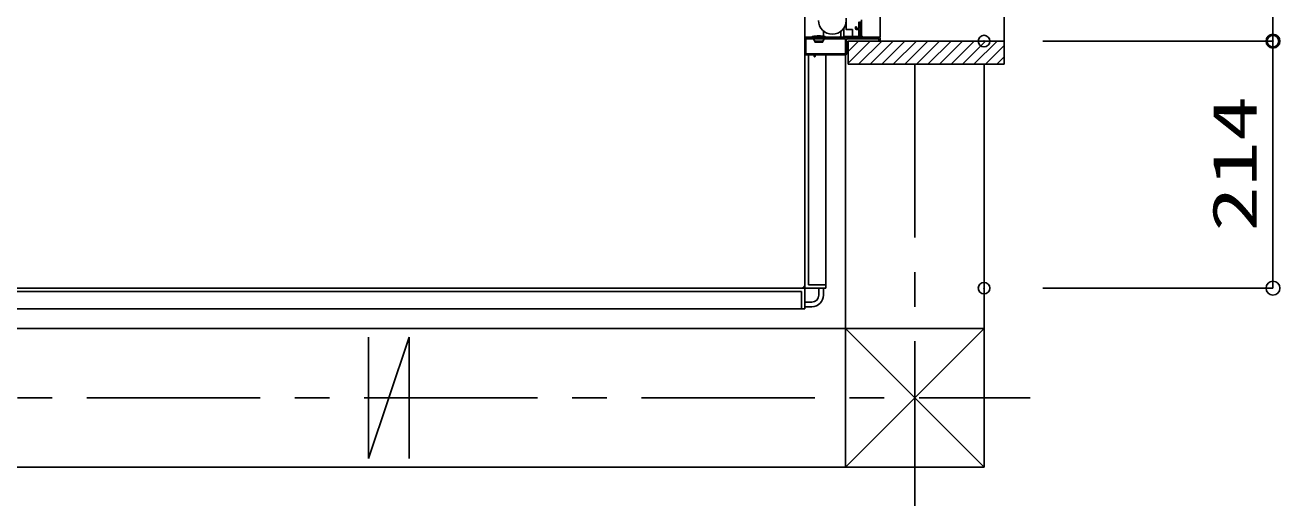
# Model space of a CAD drawing. Units: millimetres on the paper. Extents: x -305 to 305, y -152 to 152.
# Drawn here: x -157.2 to -102.9, y -23.6 to -2.8 of the extents above; entities that cross this region are included whole.
import ezdxf
from ezdxf.enums import TextEntityAlignment as Align

# ---------------------------------------------------------------- set-up
doc = ezdxf.new("R2010")
doc.units = ezdxf.units.MM
doc.header["$PDMODE"] = 32
doc.header["$PDSIZE"] = 0.5
doc.linetypes.add('USER1', pattern=[12, 7.5, -1.5, 1.5, -1.5])
for name, color, linetype, lineweight in [('0-0_0', 7, 'Continuous', 25), ('0-1_VIEW0001', 7, 'Continuous', 25), ('0-2_DEFPOINTS', 7, 'Continuous', 25)]:
    doc.layers.add(name, color=color, linetype=linetype, lineweight=lineweight)
doc.styles.add('ＭＳ ゴシック', font='')
doc.styles.get('ＭＳ ゴシック').set_extended_font_data('MS Gothic')

# ---------------------------------------------------------------- blocks, each defined once
blk = doc.blocks.new('_ORIGIN')
at = {"layer": '0-0_0'}
blk.add_line((0, 0), (-1, 0), dxfattribs=at)
blk.add_circle((0, 0), 0.5, dxfattribs=at)

msp = doc.modelspace()

# ---------------------------------------------------------------- linework, layer by layer
at = {"layer": '0-0_0'}
for p, q in [((-103.184, -2.859), (-103.184, 34.541)), ((-113.145, -3.459), (-103.184, -3.459)), ((-113.145, -3.459), (-103.184, -3.459)), ((-103.184, -13.559), (-103.184, -4.059)), ((-113.145, -14.159), (-103.184, -14.159))]:
    msp.add_line(p, q, dxfattribs=at)
at = {"layer": '0-1_VIEW0001'}
for p, q in [((-114.809, -4.458), (-114.809, 36.141)), ((-123.434, 16.591), (-123.434, -14.01)), ((-123.434, 16.591), (-123.434, -14.134)), ((-123.434, 16.591), (-123.434, -3.285)), ((-121.099, -2.9), (-121.099, -2.63)), ((-121.049, -3.295), (-121.049, -2.61)), ((-120.987, -3.26), (-120.987, -2.535)), ((-122.624, -3.235), (-122.624, -3.028)), ((-121.874, -3.235), (-121.874, -3.028)), ((-121.747, -2.884), (-121.747, -3.25)), ((-121.381, -3.25), (-121.381, -3.26)), ((-121.249, -2.91), (-121.249, -2.855)), ((-121.234, -2.84), (-121.214, -2.84)), ((-121.199, -2.855), (-121.199, -2.9)), ((-121.114, -2.96), (-121.199, -2.96)), ((-121.184, -2.915), (-121.114, -2.915)), ((-121.099, -3.295), (-121.099, -2.975)), ((-120.967, -3.245), (-120.967, -3.26)), ((-120.184, -3.285), (-123.434, -3.285)), ((-123.434, -4.01), (-123.434, -3.335)), ((-123.409, -3.31), (-121.114, -3.31)), ((-123.389, -4), (-123.389, -3.375)), ((-123.374, -3.36), (-121.694, -3.36)), ((-123.134, -3.31), (-123.134, -3.289)), ((-123.051, -3.325), (-123.051, -3.344)), ((-122.659, -3.46), (-123.009, -3.46)), ((-123.009, -3.51), (-122.659, -3.51)), ((-122.659, -3.46), (-122.599, -3.381)), ((-122.659, -3.51), (-122.659, -3.46)), ((-122.616, -3.325), (-122.616, -3.344)), ((-121.924, -3.285), (-122.574, -3.285)), ((-122.534, -3.31), (-122.534, -3.289)), ((-121.733, -3.26), (-121.41, -3.26)), ((-121.679, -3.375), (-121.679, -4)), ((-121.634, -3.375), (-121.634, -4.01)), ((-120.249, -3.36), (-121.619, -3.36)), ((-121.559, -3.459), (-114.809, -3.459)), ((-120.609, -3.459), (-121.559, -4.409)), ((-121.109, -3.459), (-121.559, -3.909)), ((-121.559, -3.459), (-121.559, -4.459)), ((-121.41, -3.26), (-121.381, -3.26)), ((-121.381, -3.26), (-121.372, -3.26)), ((-121.352, -3.26), (-121.372, -3.26)), ((-121.187, -3.26), (-121.352, -3.26)), ((-121.352, -3.285), (-120.977, -3.285)), ((-121.187, -3.26), (-121.183, -3.26)), ((-121.187, -3.26), (-121.177, -3.26)), ((-121.183, -3.26), (-121.129, -3.26)), ((-121.177, -3.26), (-121.102, -3.26)), ((-121.129, -3.26), (-121.125, -3.26)), ((-121.125, -3.26), (-121.027, -3.26)), ((-120.109, -3.459), (-121.109, -4.459)), ((-121.102, -3.26), (-121.062, -3.26)), ((-121.034, -3.31), (-120.199, -3.31)), ((-121.027, -3.26), (-121.002, -3.26)), ((-120.987, -3.26), (-121.002, -3.26)), ((-120.952, -3.285), (-120.977, -3.285)), ((-119.609, -3.459), (-120.609, -4.459)), ((-120.234, -3.445), (-120.234, -3.375)), ((-120.199, -3.46), (-120.219, -3.46)), ((-120.184, -3.325), (-120.184, -3.445)), ((-119.109, -3.459), (-120.109, -4.459)), ((-118.609, -3.459), (-119.609, -4.459)), ((-118.109, -3.459), (-119.109, -4.459)), ((-117.609, -3.459), (-118.609, -4.459)), ((-117.109, -3.459), (-118.109, -4.459)), ((-116.609, -3.459), (-117.609, -4.459)), ((-116.109, -3.459), (-117.109, -4.459)), ((-115.614, -3.459), (-116.614, -4.459)), ((-115.119, -3.459), (-116.119, -4.459)), ((-114.809, -3.644), (-115.624, -4.459)), ((-123.049, -4.06), (-123.384, -4.06)), ((-121.694, -4.015), (-123.374, -4.015)), ((-123.284, -4.06), (-123.284, -14.009)), ((-123.034, -4.125), (-123.034, -4.075)), ((-123.004, -4.135), (-123.024, -4.135)), ((-122.994, -4.075), (-122.994, -4.125)), ((-121.684, -4.06), (-122.979, -4.06)), ((-122.534, -4.06), (-122.534, -14.159)), ((-121.684, -4.06), (-121.684, -21.908)), ((-114.809, -4.139), (-115.129, -4.459)), ((-114.809, -4.459), (-121.559, -4.459)), ((-115.684, -4.459), (-115.684, -21.908)), ((-123.284, -14.009), (-122.534, -14.009)), ((-123.459, -14.159), (-203.409, -14.159)), ((-123.584, -14.309), (-203.284, -14.309)), ((-163.434, -14.159), (-123.583, -14.159)), ((-123.584, -14.309), (-123.584, -15.059)), ((-123.434, -14.184), (-123.434, -15.059)), ((-123.409, -14.159), (-122.534, -14.159)), ((-122.834, -14.46), (-122.834, -14.159)), ((-122.634, -14.46), (-122.634, -14.159)), ((-123.434, -15.059), (-203.434, -15.059)), ((-123.134, -14.759), (-123.434, -14.759)), ((-123.134, -14.959), (-123.434, -14.959)), ((-212.684, -15.908), (-115.684, -15.908)), ((-142.31, -16.283), (-142.31, -21.533)), ((-142.309, -21.534), (-140.559, -16.284)), ((-140.56, -16.283), (-140.56, -21.533)), ((-121.684, -15.908), (-115.684, -21.908)), ((-121.683, -21.908), (-115.683, -15.908)), ((-212.684, -21.908), (-115.684, -21.908))]:
    msp.add_line(p, q, dxfattribs=at)
at = {"layer": '0-1_VIEW0001', "linetype": 'USER1'}
for p, q in [((-118.684, -4.459), (-118.684, -23.587)), ((-214.498, -18.908), (-113.684, -18.908))]:
    msp.add_line(p, q, dxfattribs=at)
at = {"layer": '0-1_VIEW0001'}
for points in [[(-120.184, -3.285), (-120.184, 34.965), (-123.434, 34.965), (-123.434, 34.241)], [(-121.381, -3.25), (-121.381, -2.96), (-121.642, -2.96), (-121.642, -2.46)], [(-121.249, -2.855), (-121.244, -2.844), (-121.234, -2.84)], [(-121.199, -2.96), (-121.234, -2.945), (-121.249, -2.91)], [(-121.214, -2.84), (-121.203, -2.844), (-121.199, -2.855)], [(-121.199, -2.9), (-121.194, -2.91), (-121.184, -2.915)], [(-121.114, -2.915), (-121.103, -2.91), (-121.099, -2.9)], [(-121.099, -2.975), (-121.103, -2.964), (-121.114, -2.96)], [(-120.967, -3.245), (-120.964, -3.247), (-120.961, -3.25), (-120.959, -3.253), (-120.956, -3.255), (-120.955, -3.257), (-120.953, -3.258), (-120.952, -3.259), (-120.952, -3.26)], [(-123.434, -3.335), (-123.426, -3.317), (-123.409, -3.31)], [(-123.389, -3.375), (-123.384, -3.364), (-123.374, -3.36)], [(-123.009, -3.51), (-123.009, -3.46), (-123.068, -3.381)], [(-121.694, -3.36), (-121.683, -3.364), (-121.679, -3.375)], [(-121.619, -3.36), (-121.629, -3.364), (-121.634, -3.375)], [(-121.114, -3.31), (-121.103, -3.305), (-121.099, -3.295)], [(-121.049, -3.295), (-121.044, -3.305), (-121.034, -3.31)], [(-120.234, -3.375), (-120.238, -3.364), (-120.249, -3.36)], [(-120.219, -3.46), (-120.229, -3.455), (-120.234, -3.445)], [(-120.199, -3.31), (-120.188, -3.314), (-120.184, -3.325)], [(-120.184, -3.445), (-120.188, -3.455), (-120.199, -3.46)], [(-123.384, -4.06), (-123.419, -4.045), (-123.434, -4.01)], [(-123.374, -4.015), (-123.384, -4.01), (-123.389, -4)], [(-123.034, -4.075), (-123.038, -4.064), (-123.049, -4.06)], [(-123.024, -4.135), (-123.031, -4.132), (-123.034, -4.125)], [(-122.994, -4.125), (-122.997, -4.132), (-123.004, -4.135)], [(-122.979, -4.06), (-122.989, -4.064), (-122.994, -4.075)], [(-121.679, -4), (-121.683, -4.01), (-121.694, -4.015)], [(-121.634, -4.01), (-121.648, -4.045), (-121.684, -4.06)]]:
    msp.add_lwpolyline(points, dxfattribs=at)
for centre, radius, start, end in [((-122.249, -2.56), 0.6, 180, 0), ((-122.834, -4.538), 1.303, 77.576, 102.424), ((-122.574, -3.235), 0.05, 180, 270), ((-121.924, -3.235), 0.05, 270, 0), ((-121.737, -3.25), 0.01, 180, 270), ((-123.109, -3.289), 0.025, 102.424, 180), ((-123.056, -3.372), 0.015, 109.4712, 217.1609), ((-123.066, -3.325), 0.015, 0, 90), ((-123.066, -3.344), 0.015, 289.4712, 0), ((-122.601, -3.325), 0.015, 90, 180), ((-122.601, -3.344), 0.015, 180, 250.5288), ((-122.611, -3.372), 0.015, 322.8392, 70.5288), ((-122.559, -3.289), 0.025, 0, 77.576), ((-121.352, -3.26), 0.025, 180, 270), ((-120.977, -3.26), 0.01, 180, 270), ((-120.977, -3.26), 0.01, 270, 0), ((-120.977, -3.26), 0.025, 270, 0), ((-123.584, -14.009), 0.15, 270, 0), ((-123.459, -14.184), 0.025, 360, 90), ((-123.409, -14.134), 0.025, 180, 270), ((-123.134, -14.459), 0.5, 270, 0), ((-123.134, -14.459), 0.3, 270, 0)]:
    msp.add_arc(centre, radius, start, end, dxfattribs=at)
at = {"layer": '0-2_DEFPOINTS'}
for p in [(-115.685, -3.459), (-103.184, -3.459), (-115.685, -14.159)]:
    msp.add_point(p, dxfattribs=at)

# ---------------------------------------------------------------- block references
at = {"layer": '0-0_0', "xscale": 0.6, "yscale": 0.6}
for p, rotation in [((-103.184, -3.459), 270), ((-103.184, -3.459), 90), ((-103.184, -14.159), 270)]:
    msp.add_blockref('_ORIGIN', p, dxfattribs=dict(at, rotation=rotation))

# ---------------------------------------------------------------- texts
at = {"layer": '0-0_0', "style": 'ＭＳ ゴシック', "width": 1.5}
msp.add_text('214', height=1.921, rotation=90, dxfattribs=at).set_placement((-103.314, -11.713), align=Align.BOTTOM_LEFT)

doc.saveas('drawing.dxf')
